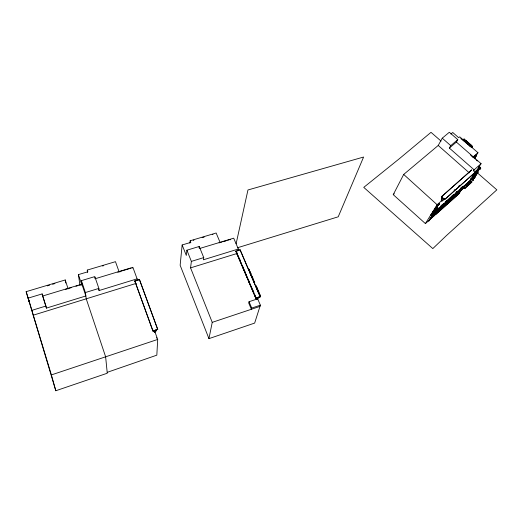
<?xml version="1.0" encoding="UTF-8"?>
<svg xmlns="http://www.w3.org/2000/svg" width="523" height="523" viewBox="0 0 523 523"><rect width="100%" height="100%" fill="white"/><g stroke="black" fill="none" stroke-linecap="round" stroke-linejoin="round"><path stroke-width="0.78" d="M157.724 329.568L139.432 279.491L134.79 280.923L152.991 331.131L157.737 329.346L139.432 279.491M250.785 274.536L250.458 273.784M252.23 277.909L251.909 277.157M254.472 283.126L254.145 282.368M256.231 287.199L255.976 286.395M152.991 331.131L134.79 280.923M256.852 288.657L256.891 287.715L256.715 288.33M107.182 372.35L156.828 355.163L157.698 339.44L154.913 331.824M463.829 140.922C464.731 140.001 463.149 140.962 464.306 141.334L464.718 139.458L464.208 139.013L462.665 139.909C463.018 140.883 464.117 139.464 463.156 140.334M464.718 139.458L464.306 141.334M473.001 180.422L473.452 178.219L472.812 177.657L470.935 178.624L471.55 179.154L472.092 178.748L471.785 179.023L473.001 180.422L473.452 178.219M220.19 242.646L216.143 233.003L190.182 240.757L190.836 242.371L182.148 244.967L180.147 265.266L208.945 338.636L254.655 323.083L260.369 305.177L257.669 298.862L249.046 301.712L248.693 302.948L251.367 309.283L251.726 308.06L249.046 301.712M199.688 248.477L233.696 238.181L238.344 249.026L203.414 259.781L203.748 257.591L199.217 246.477L186.901 250.197L186.319 255.446L182.148 244.967M470.988 146.25C474.093 147.826 469.229 146.473 472.014 146.904M189.908 243.169L190.182 240.757M208.945 338.636L212.233 322.358L190.568 267.868L191.372 261.389L186.901 250.197M478.342 167.654L479.212 169.119L480.297 169.164L480.474 168.308L479.866 167.504L478.695 167.157L479.807 167.988L479.558 168.739L478.97 168.38L479.245 167.72L478.342 167.654L478.937 168.001M478.65 167.38L479.218 168.609M199.015 247.967L199.217 246.477M463.993 139.791L463.914 140.341L463.581 140.053L464.293 139.53L464.215 140.079M479.245 167.72C479.068 169.027 480.925 168.158 479.859 167.458M433.482 212.966L431.063 215.103M472.511 179.212L472.916 178.284L472.511 179.212L472.092 178.846L472.812 178.931M433.56 211.887L432.848 212.22M433.711 212.763L432.684 213.397M435.692 208.677L434.659 209.305M436.489 206.35L436.914 206.265M437.333 206.938L435.966 207.906M465.869 141.504L466.516 141.02L467.131 141.556L466.15 142.942L465.771 142.609L466.281 141.753L465.477 142.354L465.346 140.935L464.836 141.798L464.45 141.465L465.431 140.079L466.045 140.609L465.562 141.759L466.045 140.609M465.653 140.68L465.13 142.053M474.838 176.604L473.505 177.559L473.067 177.179L473.354 175.852L472.694 176.859L472.217 176.441L473.38 174.839L474.158 175.512L473.622 176.852L474.158 175.512M473.067 177.179L473.661 175.578M236.121 243.744L247.954 189.973L363.603 157.031L338.218 216.803L237.403 247.778M255.917 297.149L256.002 298.613L235.834 251.334L240.155 249.765L260.219 296.894L255.878 298.332L235.886 251.079M238.011 250.484L238.344 249.026M240.155 249.765L235.834 251.334M248.778 269.875C250.295 272.012 247.66 266.593 249.602 270.45L249.379 271.274M250.157 273.078L250.38 272.254L249.667 271.012L249.824 272.313M251.04 275.131L251.831 275.634L251.602 276.451M253.269 280.328L254.073 280.851L253.838 281.662M256.531 287.898L256.767 287.101L257.584 289.01L257.349 289.807M257.166 289.376L257.342 288.768L257.022 289.042M257.466 290.082C258.983 292.154 256.447 287.035 258.323 290.723L258.081 291.514M258.231 291.86L258.473 291.069L259.173 292.697L258.931 293.488M258.715 292.998L258.44 292.357M259.094 293.874L259.336 293.083L259.316 294.397M442.262 197.446L441.373 200.159L441.981 201.094L441.157 200.348L442.268 196.962M475.884 155.096L475.355 155.965L476.113 156.05L476.316 155.468L475.884 155.096L474.577 156.645L475.002 157.018L475.891 156.089L475.237 155.913L475.557 155.488L476.113 156.05M156.285 329.431L155.606 331.817L154.37 332.229L153.507 330.157M155.606 331.817L156.416 329.784M474.577 156.645L475.557 155.488M475.355 155.965L475.786 156.338M472.132 146.76L471.949 146.126L471.354 146.362L470.981 145.93C472.158 144.498 473.59 148.12 471.687 147.251M462.777 187.162L458.71 193.974L425.402 223.589L393.237 194.661L403.697 174.44L438.222 145.459L442.249 138.177L449.335 132.254L457.802 139.648L456.383 142.079L449.349 148.061L474.126 169.831L473.269 171.158M431.168 214.907L430.926 215.587L432.214 214.587M431.292 215.025L431.168 215.332L431.612 215.116M432.952 212.024L432.789 212.737L433.685 212.005M433.083 212.135L432.959 212.449L433.404 212.24M434.894 209.22L434.77 209.533L435.214 209.324M436.6 206.14L436.43 206.873L438.405 205.114M433.475 212.848L433.6 212.541L433.162 212.75M433.606 212.959L433.77 212.253L432.881 212.985M435.502 209.756L435.574 209.35L434.358 210.383M435.404 210.069L435.463 209.73L434.803 210.194M437.228 207.141L437.398 206.415L435.064 208.592M439.072 204.173L439.137 203.82L438.477 204.29M449.349 148.061L450.748 145.636L457.802 139.648M257.427 298.908L258.251 297.515M257.571 299.241L259.218 296.456M465.431 140.079L464.45 141.465M466.15 142.942L467.131 141.556M466.398 143.152L466.902 142.518L467.627 143.152L466.954 142.289L467.399 141.792L468.654 142.884L467.974 144.008L467.667 144.263L466.398 143.152L467.065 142.491M466.954 142.289L467.399 141.792M467.353 143.603L466.764 142.746M467.928 142.89L467.255 142.034M467.667 144.263L468.654 142.884M467.98 144.531L468.961 143.152L469.406 143.537L468.726 144.413L469.974 144.034L470.412 144.413L469.425 145.793L468.987 145.407L469.36 144.793L468.418 144.917L467.98 144.531L468.281 144.276M468.726 144.413L469.406 143.537M469.425 145.793L470.412 144.413M469.765 146.087L470.752 144.708L471.223 145.119L470.537 146.237L469.765 146.087L470.752 144.708M470.236 146.499L471.223 145.119M473.433 170.165L475.329 172.25L444.458 199.714L441.32 196.877L471.792 169.792M425.402 223.589L437.097 204.696L443.779 198.76M431.436 217.378C423.885 227.309 434.097 214.92 433.332 214.476M432.011 216.842L434.267 213.227M434.476 213.038L432.22 216.653L433.345 215.653M431.75 217.535L430.932 217.293L430.096 218.039L430.906 218.281L431.75 217.535L434.757 212.711L434.338 211.815M430.906 218.163L432.979 216.313L435.777 211.841L436.025 212.07M433.528 216.483L436.051 211.54L433.227 216.535L432.985 216.3M434.757 213.868L438.202 208.37L438.614 209.265L435.574 214.11L434.757 213.868L435.587 213.129M444.458 199.714L475.505 171.982M439.039 207.624L439.451 208.52L435.574 214.11M439.385 209.73L442.87 204.205L443.282 205.094L440.203 209.965L439.385 209.73L442.393 205.539M443.7 203.467L444.112 204.356L440.203 209.965M473.982 157.756L474.871 156.573L475.302 156.946L474.407 158.129L473.982 157.756L474.786 157.057M443.981 205.624L447.498 200.074L447.91 200.963L444.798 205.853L443.981 205.624L446.76 201.806M474.616 157.992L477.97 152.716L471.89 147.414M448.322 199.335L448.734 200.224L444.798 205.853M448.538 201.545L452.094 195.975L452.5 196.857L449.355 201.767L448.538 201.545L449.349 200.819M449.747 200.198L450.538 198.962M452.911 195.242L453.317 196.132L449.355 201.767M453.055 197.504L456.657 191.902L457.056 192.791L453.879 197.72L453.055 197.504L455.866 193.667M453.879 197.72L457.867 192.065L457.468 191.176L456.036 192.392M457.547 193.49L461.181 187.868L461.574 188.751L458.364 193.7L457.547 193.49L458.344 192.771M459.155 191.523L460.364 189.646M461.534 188.64L462.384 187.332L463.005 187.365M462.084 188.228L463.561 186.116L433.835 212.652L429.305 220.255M458.462 194.262L462.737 187.587M463.751 187.77L464.901 185.711M466.496 183.658L463.823 187.764L460.979 190.294M464.607 187.672L464.228 187.084M469.412 181.494L462.299 188.26M472.217 176.441L473.38 174.839M476.786 172.76L476.309 173.492L476.865 173.976L478.055 172.361L477.499 171.877L476.283 171.995L476.773 171.25L476.211 170.766L475.028 172.387L475.59 172.871L477.094 172.479L475.59 172.871M469.053 181.965L470.17 183.481L469.948 183.821L464.718 188.476M460.253 191.006L463.908 187.757L464.803 188.548L481.082 163.666L456.383 142.079M474.322 174.218L475.42 174.747L475.865 174.257L474.806 173.669L474.047 174.388L475.773 175.813L476.643 174.486L475.061 173.106L474.753 173.388L476.342 174.767L475.466 176.094L473.851 174.689L474.158 174.414M475.061 173.106L474.564 173.669L475.42 174.747M476.773 171.25L475.976 172.27L477.499 171.877M477.126 170.949L478.323 169.321L478.924 169.838L478.035 171.191L477.728 171.472L477.126 170.949L478.323 169.321M466.261 186.188L471.249 181.52L469.582 183.22L470.066 183.645M475.374 174.996L475.074 175.277L475.374 174.996L474.354 174.113M476.309 173.492L477.094 172.479M477.728 171.472L478.924 169.838M473.877 177.885L474.178 177.604L474.662 178.023L474.354 178.304L473.877 177.885L474.538 176.879M476.865 173.976L478.055 172.361M470.831 180.873L471.962 181.873L471.739 182.22L465.084 188.103M474.354 178.304L475.531 176.709L474.753 176.035L473.93 176.578M436.502 206.461L436.79 205.866M434.953 208.827L434.515 209.795L435.496 209.089M436.914 205.984L436.6 206.578L437.326 206.14M433.142 211.756L432.586 212.593L434.214 211.253M434.665 209.416L435.077 208.945M431.351 214.646L430.802 215.476L433.188 213.345M432.854 212.338L433.266 211.867M431.07 215.221L431.475 214.757M438.758 204.336L439.078 203.735L438.634 203.937M435.09 210.22L435.404 209.638L434.678 210.083M433.292 213.109L433.698 212.645M475.002 157.018L476.316 155.468M436.725 206.134L437.169 205.657M435.208 208.507L434.391 209.677L436.025 208.331M434.888 209.095L435.639 208.265M438.947 204.186L437.091 206.199M432.952 211.9L433.691 211.083M438.627 204.774L439.327 203.473L438.026 204.473M433.077 212.018L433.515 211.547M436.659 207.618L437.012 206.748M431.161 214.79L431.599 214.325M431.285 214.907L431.723 214.437M437.228 207.265L435.77 208.906M434.842 210.54L435.28 210.076M435.404 210.187L434.358 211.416M433.168 213.547L433.972 212.39L432.351 213.737M433.606 213.077L432.874 213.894M436.901 205.624L438.464 203.996M437.032 205.742L437.476 205.297M435.195 208.703L436.359 207.441M438.64 204.578L437.875 205.434M438.32 205.134L439.457 203.584L437.81 204.938M433.253 211.521L434.005 210.671M436.359 207.971L436.797 207.533M433.377 211.632L434.535 210.377M436.483 208.089L437.607 206.559L436.633 207.258M431.455 214.41L431.9 213.979M434.541 210.893L434.979 210.455M431.586 214.528L432.024 214.09M437.686 204.82L436.221 206.729L437.522 205.722M437.398 205.317L438.202 204.467M435.43 208.167L435.822 207.736M436.045 208.383L436.437 207.958M433.737 211.214L434.129 210.789M434.626 210.874L433.829 211.704M431.815 213.999L432.207 213.574M431.939 214.11L432.331 213.685M432.952 213.874L431.789 215.051M432.227 213.619L432.606 213.168M433.959 211.822L435.777 209.494L434.482 210.494M437.601 205.957L438.006 205.552M434.025 210.723L434.404 210.266M436.182 207.448L436.783 206.905M435.384 209.265L435.816 208.788M433.574 212.175L434.005 211.704M432.56 213.279L432.985 212.809M441.981 201.094L444.38 198.864M444.445 198.864L442.628 200.525M454.029 190.346L455.003 189.437M458.717 186.214L459.704 185.299M475.531 176.709L475.224 176.983L474.446 176.31L473.622 176.852M472.4 179.899L472.707 179.624L473.302 180.141M472.694 176.859L473.001 176.578L472.517 176.159M470.935 178.624L472.812 177.657M471.55 179.154L471.851 178.879L471.243 178.343M473.505 177.559L473.805 177.284L473.374 176.905M478.695 167.157C479.846 165.699 481.997 169.184 479.898 169.034M479.173 167.7L479.48 167.419L479.003 166.876M476.211 170.766L475.904 171.041L476.466 171.531M433.234 214.502L436.293 211.763M467.104 184.442L469.321 182.462M434.24 214.43L435.443 213.358M437.241 211.743L449.231 201.022M451.029 199.413L453.428 197.263M455.226 195.654L458.226 192.974M434.606 214.763L459.789 192.229L459.423 191.902M458.364 193.7L459.168 192.987M470.17 183.481L471.962 181.873M433.587 212.43L437.829 208.638M440.863 205.931L442.687 204.303M445.112 202.139L447.538 199.976M448.754 198.89L453.604 194.563M460.279 188.607L462.103 186.979M469.131 181.239L468.686 181.638L469.909 182.723M463.901 186.155L468.974 181.625M469.634 181.154L474.1 177.166M462.626 187.554L473.936 177.454M433.619 213.77L436.051 211.54M438.614 209.265L439.451 208.52M443.282 205.094L444.112 204.356M447.91 200.963L448.734 200.224M452.5 196.857L453.317 196.132M457.056 192.791L457.867 192.065M461.574 188.751L462.384 188.032L461.986 187.149M441.32 196.877L471.622 170.06M474.126 169.831L481.082 163.666M476.355 160.352L477.486 160.979M472.04 156.573L470.393 154.782M472.72 157.312L477.97 152.716M474.864 157.632L475.355 157.201L474.557 156.848M474.688 158.031L475.008 157.75L474.439 157.26M393.237 194.661L394.264 193.772M471.007 146.087C470.308 149.147 474.256 146.427 470.981 145.93M468.961 143.152L468.66 143.413L469.105 143.792M468.418 144.917L469.661 144.538M465.562 141.759L466.516 141.02M462.665 139.909L464.208 139.013M450.911 134.012L452.728 132.489L458.691 137.686L459.717 136.817L471.171 146.61M472.092 178.846L472.916 178.284M250.229 273.248L250.72 273.052L250.962 273.614L251.007 275.059M251.674 276.615L252.171 276.425L252.413 276.994L252.459 278.439M252.969 279.622L253.465 279.445L253.237 278.903L252.91 279.112L252.687 277.628L252.727 279.06M253.91 281.825L254.413 281.649L254.655 282.217L254.701 283.656M68.14 288.912L65.225 279.968L26.15 291.664L55.811 390.746L107.267 373.232L105.633 356.81L86.236 298.823L85.386 292.54L81.398 280.642L94.82 276.595L98.873 288.408L99.089 290.533L137.104 278.851L132.888 267.331L95.827 278.537M55.811 390.746L51.391 374.913L157.698 339.44M251.726 308.06L260.369 305.177M212.233 322.358L259.977 306.4M152.997 330.909L157.737 329.346M255.95 298.097L260.291 296.665M255.669 285.891L256.172 285.728L256.42 286.297L256.46 287.735M51.391 374.913L33.282 315.179L136.353 283.335M190.568 267.868L237.35 253.394M33.282 315.179L31.91 310.342L45.906 306.04L42.128 293.913L28.203 298.117L29.615 303.085L26.15 291.664M191.372 261.389L203.748 257.591M46.41 308.106L85.85 295.966L81.895 284.146L42.651 296.031L46.41 308.106L45.906 306.04M134.79 281.171L139.432 279.74M85.386 292.54L98.873 288.408M117.74 272.189L119.852 271.548M122.271 270.816L120.159 271.457L120.283 271.79M123.278 270.515L126.082 269.665M126.389 269.574L129.188 268.724M129.488 268.632L130.887 268.214L131.012 268.547M65.486 289.396L68.408 288.506M68.729 288.415L71.644 287.532M75.907 286.238L78.084 285.578M79.849 285.042L81.294 284.604M219.052 242.875L221.641 242.09M222.569 241.809L224.511 241.221M226.727 240.547L224.792 241.136L224.929 241.456M227.649 240.273L230.225 239.488L230.362 239.809M87.55 272.431L87.263 270.077L115.472 261.67L119.179 272.032M102.593 266.024L103.358 265.795M79.986 285.532L78.391 274.614L87.844 271.79L87.263 270.077M193.242 240.338L193.948 240.129M202.153 237.677L204.173 237.076M212.305 234.644L213.005 234.435M47.253 285.872L49.554 285.179M52.627 284.264L54.928 283.571M469.026 144.158L469.974 144.034M453.866 196.779L454.683 197.001M478.015 169.602L478.617 170.119M477.434 170.675L478.035 171.191M477.192 172.159L477.747 172.642M475.335 172.106L475.891 172.59M476.61 173.218L477.172 173.701M463.901 139.268L464.411 139.713M465.13 140.334L465.738 140.87M466.215 141.282L466.83 141.818M467.098 142.047L468.353 143.139M469.674 144.289L470.112 144.675M470.452 144.969L470.922 145.374M463.339 140.21L463.868 140.674M460.73 138.543L461.927 139.582M441.052 141.073L431.011 132.332L399.382 158.685L363.76 187.378L432.815 248.588L446.269 235.729L496.85 189.842L476.845 172.394M473.08 175.12L473.851 175.793M472.504 177.938L473.145 178.493M472.446 156.573L473.831 157.789M474.498 158.371L475.427 159.182M475.538 155.396L475.969 155.769M475.459 155.717L475.891 156.089M475.041 156.168L475.472 156.547M474.897 156.364L475.329 156.737M442.249 138.177L450.748 145.636M438.222 145.459L469.288 172.858M458.71 193.974L435.868 214.384M441.477 196.615L444.622 199.453M403.697 174.44L437.097 204.696M429.958 218.261L430.331 218.594M430.501 219.196L433.913 213.469L433.495 212.573M471.452 147.068L471.145 146.734M471.282 145.675L471.654 146.1M240.417 250.759L249.04 270.849M249.68 272.339L252.236 278.295M252.877 279.779L258.944 293.919M259.578 295.41L260.219 296.894M132.28 267.789L132.404 268.129M153.847 330.804L153.978 331.157M154.239 331.87L154.37 332.229M98.586 289.062L99.089 290.533M78.391 274.614L82.118 285.748L81.398 280.642M156.567 337.642L156.737 338.191M28.203 298.117L31.91 310.342M42.128 293.913L42.651 296.031M65.225 279.968L65.78 283.048M94.898 277.321L95.049 278.772M237.481 254.256L237.605 255.479M237.004 252.687L237.194 254.524M236.932 252.982L237.056 254.204M238.122 255.453L238.285 257.074M239.083 257.702L239.24 259.316M238.534 256.42L238.691 258.035M240.24 259.8L240.475 262.206M240.181 260.284L240.338 261.886M241.561 263.514L241.711 265.102M241.142 262.539L241.299 264.135M242.254 265.135L242.397 266.717M242.803 266.429L242.947 268.011M242.665 266.109L242.809 267.691M243.221 267.403L243.365 268.985M244.333 270.012L244.47 271.581M243.914 269.031L244.058 270.607M244.888 271.313L245.026 272.882M244.751 270.986L244.888 272.555M246.006 273.934L246.137 275.484M246.425 274.915L246.555 276.464M247.405 277.21L247.529 278.752M246.987 276.229L247.111 277.772M247.83 278.197L247.948 279.74M248.955 280.831L249.072 282.361M248.53 279.844L248.647 281.381M249.092 281.165L249.21 282.695M250.223 283.806L250.334 285.329M250.648 284.8L250.759 286.316M251.635 287.127L251.746 288.631M251.21 286.127L251.321 287.637M252.06 288.121L252.164 289.624M252.772 289.788L252.877 291.285M253.629 291.788L253.727 293.279M253.341 291.121L253.439 292.612M253.197 290.788L253.302 292.279M253.773 292.122L253.864 293.612M254.91 294.795L255.002 296.28M255.342 295.802L255.433 297.28M256.205 297.816L256.29 299.287M256.342 298.156L256.433 299.62M137.104 278.851L137.111 280.269M475.002 174.826A2.34 1.837 29.6 0 1 474.825 176.493M474.864 175.421A2.34 1.837 29.6 0 1 474.838 176.414M470.36 182.194A0.752 0.595 29.8 0 1 469.098 181.474M470.517 181.762A0.752 0.595 29.8 0 1 470.458 182.069M474.675 175.44A0.765 0.601 29.7 0 1 474.616 175.754M250.785 273.555L250.785 274.032L250.785 273.555M252.236 276.929L252.236 277.406L252.236 276.929M259.735 294.815L259.977 295.515L259.656 294.129L260.219 296.044L259.519 294.416L259.735 294.815M254.479 282.145L254.472 282.623L254.479 282.145M256.237 286.225L256.237 286.702L256.237 286.225M249.811 271.744L249.987 272.372L249.811 271.744"/></g></svg>
